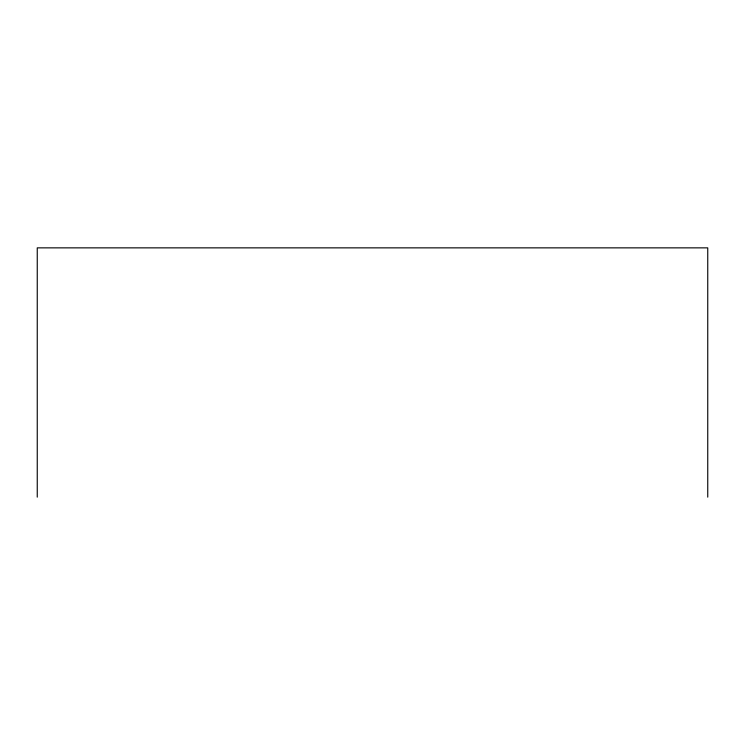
<?xml version="1.0" encoding="UTF-8"?>
<svg xmlns="http://www.w3.org/2000/svg" width="745" height="745" viewBox="0 0 745 745"><rect width="100%" height="100%" fill="white"/><g stroke="black" fill="none" stroke-linecap="round" stroke-linejoin="round"><path stroke-width="1.12" d="M707.75 497.139L707.75 247.862L37.25 247.862L37.25 497.139"/></g></svg>
